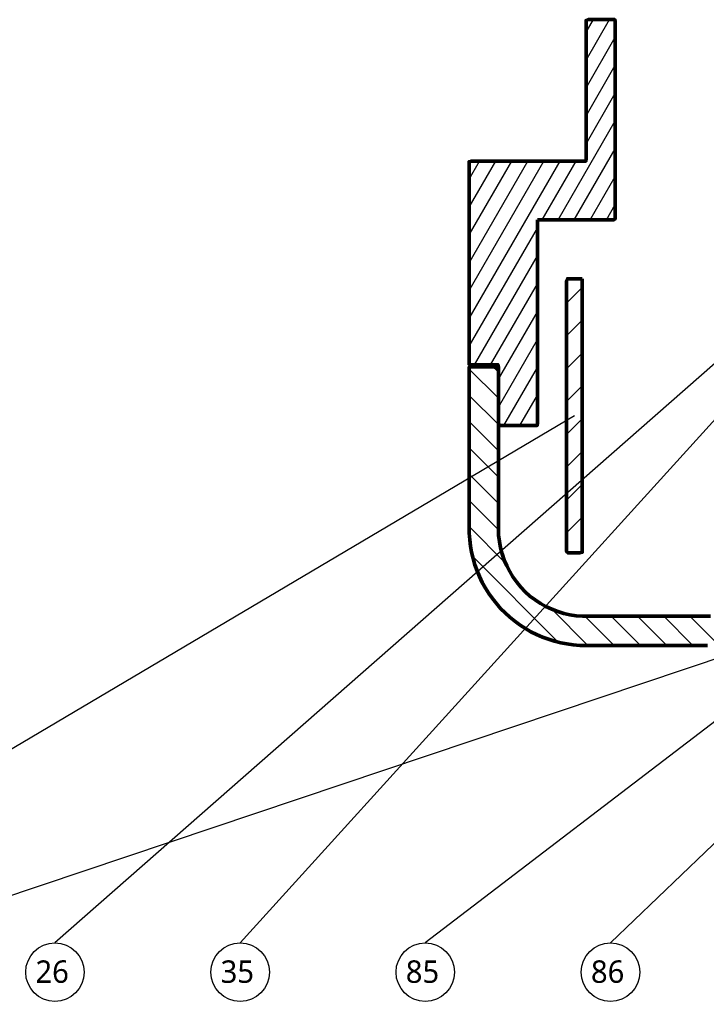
# Model space of a CAD drawing. Header units: millimetres. Extents: x 0 to 420, y 0 to 297.
# Drawn here: x 77.9 to 148.3, y 59 to 159.7 of the extents above; entities that cross this region are included whole.
import ezdxf

# ---------------------------------------------------------------- set-up
doc = ezdxf.new("R2010")
doc.units = ezdxf.units.MM
for name, color, linetype, lineweight in [('DIM', 3, 'CONTINUOUS', 18), ('HATCH', 8, 'CONTINUOUS', 13), ('VISIBLE', 7, 'CONTINUOUS', 50)]:
    doc.layers.add(name, color=color, linetype=linetype, lineweight=lineweight)
doc.styles.add('CJK', font='NotoSansCJK-Regular.ttc')

msp = doc.modelspace()

# ---------------------------------------------------------------- hatches: boundary and pattern name
at = {"layer": 'HATCH'}
h = msp.add_hatch(dxfattribs=at)
h.set_pattern_fill('ANSI31', scale=0.45, angle=15)
h.paths.add_polyline_path([(131, 139.15), (131, 138.85), (131, 138.55), (131, 138.25), (131, 137.95), (131, 137.65), (131, 137.35), (131, 137.04), (131, 136.74), (131, 136.44), (131, 136.14), (131, 135.84), (131, 135.54), (131, 135.24), (131, 134.94), (131, 134.64), (131, 134.33), (131, 134.03), (131, 133.73), (131, 133.43), (131, 133.13), (131, 132.83), (131, 132.53), (131, 132.23), (131, 131.93), (131, 131.62), (131, 131.32), (131, 131.02), (131, 130.72), (131, 130.42), (131, 130.12), (131, 129.82), (131, 129.52), (131, 129.21), (131, 128.91), (131, 128.61), (131, 128.31), (131, 128.01), (131, 127.71), (131, 127.41), (131, 127.11), (131, 126.81), (131, 126.5), (131, 126.2), (131, 125.9), (131, 125.6), (131, 125.3), (131, 125), (131, 124.7), (131, 124.4), (131, 124.1), (131, 123.79), (131, 123.49), (131, 123.19), (131, 122.89), (131, 122.59), (131, 122.29), (131, 121.99), (131, 121.69), (131, 121.38), (131, 121.08), (131, 120.78), (131, 120.48), (131, 120.18), (131, 119.88), (131, 119.58), (131, 119.28), (131, 118.98), (131, 118.67), (131, 118.37), (130.99, 118.08), (130.69, 118.08), (130.39, 118.08), (130.09, 118.08), (129.78, 118.08), (129.48, 118.08), (129.18, 118.08), (128.88, 118.08), (128.58, 118.08), (128.28, 118.08), (127.98, 118.08), (127.68, 118.08), (127.38, 118.08), (127.07, 118.08), (127, 118.31), (127, 118.61), (127, 118.92), (127, 119.22), (127, 119.52), (127, 119.82), (127, 120.12), (127, 120.42), (127, 120.72), (127, 121.02), (127, 121.32), (127, 121.63), (127, 121.93), (127, 122.23), (127, 122.53), (127, 122.83), (127, 123.13), (127, 123.43), (127, 123.73), (127, 124.04), (126.96, 124.3), (126.66, 124.3), (126.36, 124.3), (126.06, 124.3), (125.76, 124.3), (125.46, 124.3), (125.16, 124.3), (124.85, 124.3), (124.55, 124.3), (124.25, 124.3), (124, 124.35), (124, 124.65), (124, 124.95), (124, 125.25), (124, 125.55), (124, 125.85), (124, 126.15), (124, 126.46), (124, 126.76), (124, 127.06), (124, 127.36), (124, 127.66), (124, 127.96), (124, 128.26), (124, 128.56), (124, 128.87), (124, 129.17), (124, 129.47), (124, 129.77), (124, 130.07), (124, 130.37), (124, 130.67), (124, 130.97), (124, 131.27), (124, 131.58), (124, 131.88), (124, 132.18), (124, 132.48), (124, 132.78), (124, 133.08), (124, 133.38), (124, 133.68), (124, 133.99), (124, 134.29), (124, 134.59), (124, 134.89), (124, 135.19), (124, 135.49), (124, 135.79), (124, 136.09), (124, 136.39), (124, 136.7), (124, 137), (124, 137.3), (124, 137.6), (124, 137.9), (124, 138.2), (124, 138.5), (124, 138.8), (124, 139.1), (124, 139.41), (124, 139.71), (124, 140.01), (124, 140.31), (124, 140.61), (124, 140.91), (124, 141.21), (124, 141.51), (124, 141.82), (124, 142.12), (124, 142.42), (124, 142.72), (124, 143.02), (124, 143.32), (124, 143.62), (124, 143.92), (124, 144.22), (124, 144.53), (124, 144.83), (124, 145.13), (124.23, 145.2), (124.53, 145.2), (124.83, 145.2), (125.14, 145.2), (125.44, 145.2), (125.74, 145.2), (126.04, 145.2), (126.34, 145.2), (126.64, 145.2), (126.94, 145.2), (127.24, 145.2), (127.54, 145.2), (127.85, 145.2), (128.15, 145.2), (128.45, 145.2), (128.75, 145.2), (129.05, 145.2), (129.35, 145.2), (129.65, 145.2), (129.95, 145.2), (130.25, 145.2), (130.56, 145.2), (130.86, 145.2), (131.16, 145.2), (131.46, 145.2), (131.76, 145.2), (132.06, 145.2), (132.36, 145.2), (132.66, 145.2), (132.97, 145.2), (133.27, 145.2), (133.57, 145.2), (133.87, 145.2), (134.17, 145.2), (134.47, 145.2), (134.77, 145.2), (135.07, 145.2), (135.37, 145.2), (135.68, 145.2), (135.98, 145.2), (136, 145.48), (136, 145.78), (136, 146.08), (136, 146.38), (136, 146.68), (136, 146.98), (136, 147.28), (136, 147.58), (136, 147.88), (136, 148.19), (136, 148.49), (136, 148.79), (136, 149.09), (136, 149.39), (136, 149.69), (136, 149.99), (136, 150.29), (136, 150.6), (136, 150.9), (136, 151.2), (136, 151.5), (136, 151.8), (136, 152.1), (136, 152.4), (136, 152.7), (136, 153), (136, 153.31), (136, 153.61), (136, 153.91), (136, 154.21), (136, 154.51), (136, 154.81), (136, 155.11), (136, 155.41), (136, 155.71), (136, 156.02), (136, 156.32), (136, 156.62), (136, 156.92), (136, 157.22), (136, 157.52), (136, 157.82), (136, 158.12), (136, 158.43), (136, 158.73), (136, 159.03), (136, 159.33), (136, 159.63), (136.23, 159.7), (136.53, 159.7), (136.83, 159.7), (137.13, 159.7), (137.44, 159.7), (137.74, 159.7), (138.04, 159.7), (138.34, 159.7), (138.64, 159.7), (138.94, 159.7), (139, 159.46), (139, 159.16), (139, 158.86), (139, 158.56), (139, 158.26), (139, 157.96), (139, 157.65), (139, 157.35), (139, 157.05), (139, 156.75), (139, 156.45), (139, 156.15), (139, 155.85), (139, 155.55), (139, 155.25), (139, 154.94), (139, 154.64), (139, 154.34), (139, 154.04), (139, 153.74), (139, 153.44), (139, 153.14), (139, 152.84), (139, 152.54), (139, 152.23), (139, 151.93), (139, 151.63), (139, 151.33), (139, 151.03), (139, 150.73), (139, 150.43), (139, 150.13), (139, 149.82), (139, 149.52), (139, 149.22), (139, 148.92), (139, 148.62), (139, 148.32), (139, 148.02), (139, 147.72), (139, 147.42), (139, 147.11), (139, 146.81), (139, 146.51), (139, 146.21), (139, 145.91), (139, 145.61), (139, 145.31), (139, 145.01), (139, 144.71), (139, 144.4), (139, 144.1), (139, 143.8), (139, 143.5), (139, 143.2), (139, 142.9), (139, 142.6), (139, 142.3), (139, 141.99), (139, 141.69), (139, 141.39), (139, 141.09), (139, 140.79), (139, 140.49), (139, 140.19), (139, 139.89), (139, 139.59), (139, 139.28), (138.83, 139.15), (138.53, 139.15), (138.23, 139.15), (137.93, 139.15), (137.63, 139.15), (137.33, 139.15), (137.02, 139.15), (136.72, 139.15), (136.42, 139.15), (136.12, 139.15), (135.82, 139.15), (135.52, 139.15), (135.22, 139.15), (134.92, 139.15), (134.62, 139.15), (134.31, 139.15), (134.01, 139.15), (133.71, 139.15), (133.41, 139.15), (133.11, 139.15), (132.81, 139.15), (132.51, 139.15), (132.21, 139.15), (131.91, 139.15), (131.6, 139.15), (131.3, 139.15), (131, 139.15)])
h = msp.add_hatch(dxfattribs=at)
h.set_pattern_fill('ANSI31', scale=0.75)
h.paths.add_polyline_path([(135.6, 133.12), (135.6, 132.82), (135.6, 132.52), (135.6, 132.22), (135.6, 131.92), (135.6, 131.62), (135.6, 131.31), (135.6, 131.01), (135.6, 130.71), (135.6, 130.41), (135.6, 130.11), (135.6, 129.8), (135.6, 129.5), (135.6, 129.2), (135.6, 128.9), (135.6, 128.6), (135.6, 128.3), (135.6, 127.99), (135.6, 127.69), (135.6, 127.39), (135.6, 127.09), (135.6, 126.79), (135.6, 126.49), (135.6, 126.18), (135.6, 125.88), (135.6, 125.58), (135.6, 125.28), (135.6, 124.98), (135.6, 124.67), (135.6, 124.37), (135.6, 124.07), (135.6, 123.77), (135.6, 123.47), (135.6, 123.17), (135.6, 122.86), (135.6, 122.56), (135.6, 122.26), (135.6, 121.96), (135.6, 121.66), (135.6, 121.36), (135.6, 121.05), (135.6, 120.75), (135.6, 120.45), (135.6, 120.15), (135.6, 119.85), (135.6, 119.54), (135.6, 119.24), (135.6, 118.94), (135.6, 118.64), (135.6, 118.34), (135.6, 118.04), (135.6, 117.73), (135.6, 117.43), (135.6, 117.13), (135.6, 116.83), (135.6, 116.53), (135.6, 116.23), (135.6, 115.92), (135.6, 115.62), (135.6, 115.32), (135.6, 115.02), (135.6, 114.72), (135.6, 114.41), (135.6, 114.11), (135.6, 113.81), (135.6, 113.51), (135.6, 113.21), (135.6, 112.91), (135.6, 112.6), (135.6, 112.3), (135.6, 112), (135.6, 111.7), (135.6, 111.4), (135.6, 111.1), (135.6, 110.79), (135.6, 110.49), (135.6, 110.19), (135.6, 109.89), (135.6, 109.59), (135.6, 109.28), (135.6, 108.98), (135.6, 108.68), (135.6, 108.38), (135.6, 108.08), (135.6, 107.78), (135.6, 107.47), (135.6, 107.17), (135.6, 106.87), (135.6, 106.57), (135.6, 106.27), (135.6, 105.97), (135.6, 105.66), (135.6, 105.36), (135.6, 105.06), (135.36, 105), (135.06, 105), (134.76, 105), (134.45, 105), (134.15, 105), (134, 105.15), (134, 105.45), (134, 105.75), (134, 106.06), (134, 106.36), (134, 106.66), (134, 106.96), (134, 107.26), (134, 107.57), (134, 107.87), (134, 108.17), (134, 108.47), (134, 108.77), (134, 109.07), (134, 109.38), (134, 109.68), (134, 109.98), (134, 110.28), (134, 110.58), (134, 110.88), (134, 111.19), (134, 111.49), (134, 111.79), (134, 112.09), (134, 112.39), (134, 112.7), (134, 113), (134, 113.3), (134, 113.6), (134, 113.9), (134, 114.2), (134, 114.51), (134, 114.81), (134, 115.11), (134, 115.41), (134, 115.71), (134, 116.01), (134, 116.32), (134, 116.62), (134, 116.92), (134, 117.22), (134, 117.52), (134, 117.83), (134, 118.13), (134, 118.43), (134, 118.73), (134, 119.03), (134, 119.33), (134, 119.64), (134, 119.94), (134, 120.24), (134, 120.54), (134, 120.84), (134, 121.14), (134, 121.45), (134, 121.75), (134, 122.05), (134, 122.35), (134, 122.65), (134, 122.96), (134, 123.26), (134, 123.56), (134, 123.86), (134, 124.16), (134, 124.46), (134, 124.77), (134, 125.07), (134, 125.37), (134, 125.67), (134, 125.97), (134, 126.27), (134, 126.58), (134, 126.88), (134, 127.18), (134, 127.48), (134, 127.78), (134, 128.09), (134, 128.39), (134, 128.69), (134, 128.99), (134, 129.29), (134, 129.59), (134, 129.9), (134, 130.2), (134, 130.5), (134, 130.8), (134, 131.1), (134, 131.4), (134, 131.71), (134, 132.01), (134, 132.31), (134, 132.61), (134, 132.91), (134.09, 133.12), (134.39, 133.12), (134.7, 133.12), (135, 133.12), (135.3, 133.12), (135.6, 133.12)])
h = msp.add_hatch(dxfattribs=at)
h.set_pattern_fill('ANSI31', scale=0.6, angle=90)
h.paths.add_polyline_path([(136, 95.5), (135.35, 95.52), (134.69, 95.57), (134.04, 95.66), (133.4, 95.79), (132.76, 95.94), (132.14, 96.14), (131.52, 96.37), (130.92, 96.63), (130.34, 96.92), (129.77, 97.25), (129.22, 97.6), (128.69, 97.99), (128.18, 98.4), (127.69, 98.84), (127.23, 99.31), (126.8, 99.8), (126.39, 100.31), (126.01, 100.85), (125.67, 101.4), (125.35, 101.98), (125.06, 102.57), (124.81, 103.17), (124.59, 103.79), (124.4, 104.42), (124.25, 105.06), (124.14, 105.7), (124.06, 106.35), (124.01, 107.01), (124, 107.66), (124, 108.32), (124, 108.97), (124, 109.63), (124, 110.28), (124, 110.94), (124, 111.59), (124, 112.25), (124, 112.91), (124, 113.56), (124, 114.22), (124, 114.87), (124, 115.53), (124, 116.18), (124, 116.84), (124, 117.49), (124, 118.15), (124, 118.81), (124, 119.46), (124, 120.12), (124, 120.77), (124, 121.43), (124, 122.08), (124, 122.74), (124, 123.39), (124, 124.05), (124.61, 124.1), (125.27, 124.1), (125.92, 124.1), (126.58, 124.1), (127, 123.87), (127, 123.21), (127, 122.55), (127, 121.9), (127, 121.24), (127, 120.59), (127, 119.93), (127, 119.28), (127, 118.62), (127, 117.97), (127, 117.31), (127, 116.65), (127, 116), (127, 115.34), (127, 114.69), (127, 114.03), (127, 113.38), (127, 112.72), (127, 112.07), (127, 111.41), (127, 110.75), (127, 110.1), (127, 109.44), (127, 108.79), (127, 108.13), (127, 107.48), (127.03, 106.82), (127.1, 106.17), (127.22, 105.53), (127.39, 104.89), (127.6, 104.27), (127.86, 103.67), (128.16, 103.09), (128.5, 102.53), (128.88, 101.99), (129.3, 101.49), (129.76, 101.02), (130.24, 100.58), (130.76, 100.18), (131.31, 99.82), (131.88, 99.5), (132.47, 99.22), (133.09, 98.99), (133.71, 98.8), (134.35, 98.65), (135, 98.56), (135.65, 98.51), (136.31, 98.5), (136.97, 98.5), (137.62, 98.5), (138.28, 98.5), (138.93, 98.5), (139.59, 98.5), (140.24, 98.5), (140.9, 98.5), (141.55, 98.5), (142.21, 98.5), (142.87, 98.5), (143.52, 98.5), (144.18, 98.5), (144.83, 98.5), (145.49, 98.5), (146.14, 98.5), (146.8, 98.5), (147.45, 98.5), (148.11, 98.5), (148.77, 98.5), (149.42, 98.5), (150.08, 98.5), (150.73, 98.5), (151.39, 98.5), (152.04, 98.5), (152.7, 98.5), (153.35, 98.5), (154.01, 98.5), (154.67, 98.5), (155.32, 98.5), (155.98, 98.5), (156.63, 98.5), (157.29, 98.5), (157.94, 98.5), (158.6, 98.5), (159.25, 98.5), (159.91, 98.5), (160.57, 98.5), (161.22, 98.5), (161.88, 98.5), (162.53, 98.5), (163.19, 98.5), (163.84, 98.5), (164.5, 98.5), (165.15, 98.5), (165.81, 98.5), (166.47, 98.5), (167.12, 98.5), (167.78, 98.5), (168.43, 98.5), (169.09, 98.5), (169.74, 98.5), (170.4, 98.5), (171.05, 98.5), (171.71, 98.5), (172.37, 98.5), (173.02, 98.5), (173.68, 98.5), (174.33, 98.5), (174.99, 98.5), (175.64, 98.5), (176.3, 98.5), (176.95, 98.5), (177.61, 98.5), (178.27, 98.5), (178.92, 98.5), (179.58, 98.5), (180.23, 98.5), (180.89, 98.5), (181.54, 98.5), (182.2, 98.5), (182.85, 98.5), (183.51, 98.5), (184.17, 98.5), (184.82, 98.5), (185.48, 98.5), (186.13, 98.5), (186.79, 98.5), (187.44, 98.5), (188.1, 98.5), (188.75, 98.5), (189.41, 98.5), (190.07, 98.5), (190.72, 98.5), (191.38, 98.5), (192.03, 98.5), (192.69, 98.5), (193.34, 98.5), (194, 98.5), (194.65, 98.5), (195.31, 98.5), (195.97, 98.5), (196.62, 98.5), (197.28, 98.5), (197.93, 98.5), (198.59, 98.5), (199.24, 98.5), (199.9, 98.5), (200.55, 98.5), (201.21, 98.5), (201.87, 98.5), (202.52, 98.5), (203.18, 98.5), (203.83, 98.5), (204.49, 98.5), (205.14, 98.5), (205.8, 98.5), (206.45, 98.5), (207.11, 98.5), (207.77, 98.5), (208.42, 98.5), (209.08, 98.5), (209.73, 98.5), (210.39, 98.5), (211.04, 98.5), (211.7, 98.5), (212.35, 98.51), (213.01, 98.56), (213.66, 98.65), (214.3, 98.8), (214.92, 98.99), (215.54, 99.22), (216.13, 99.5), (216.7, 99.82), (217.25, 100.19), (217.76, 100.59), (218.25, 101.02), (218.71, 101.5), (219.13, 102), (219.51, 102.53), (219.85, 103.09), (220.15, 103.68), (220.41, 104.28), (220.62, 104.9), (220.78, 105.53), (220.9, 106.18), (220.98, 106.83), (221, 107.48), (221, 108.14), (221, 108.79), (221, 109.45), (221.41, 109.7), (222.06, 109.7), (222.72, 109.7), (223.37, 109.7), (224, 109.67), (224, 109.02), (224, 108.36), (224, 107.71), (223.99, 107.05), (223.95, 106.4), (223.87, 105.75), (223.76, 105.1), (223.61, 104.46), (223.43, 103.83), (223.21, 103.21), (222.96, 102.61), (222.68, 102.02), (222.36, 101.44), (222.01, 100.89), (221.64, 100.35), (221.23, 99.83), (220.8, 99.34), (220.34, 98.87), (219.86, 98.43), (219.35, 98.01), (218.82, 97.63), (218.27, 97.27), (217.71, 96.94), (217.12, 96.65), (216.52, 96.38), (215.91, 96.15), (215.28, 95.96), (214.65, 95.8), (214, 95.67), (213.35, 95.58), (212.7, 95.52), (212.05, 95.5), (211.39, 95.5), (210.74, 95.5), (210.08, 95.5), (209.42, 95.5), (208.77, 95.5), (208.11, 95.5), (207.46, 95.5), (206.8, 95.5), (206.15, 95.5), (205.49, 95.5), (204.84, 95.5), (204.18, 95.5), (203.52, 95.5), (202.87, 95.5), (202.21, 95.5), (201.56, 95.5), (200.9, 95.5), (200.25, 95.5), (199.59, 95.5), (198.94, 95.5), (198.28, 95.5), (197.62, 95.5), (196.97, 95.5), (196.31, 95.5), (195.66, 95.5), (195, 95.5), (194.35, 95.5), (193.69, 95.5), (193.04, 95.5), (192.38, 95.5), (191.72, 95.5), (191.07, 95.5), (190.41, 95.5), (189.76, 95.5), (189.1, 95.5), (188.45, 95.5), (187.79, 95.5), (187.14, 95.5), (186.48, 95.5), (185.82, 95.5), (185.17, 95.5), (184.51, 95.5), (183.86, 95.5), (183.2, 95.5), (182.55, 95.5), (181.89, 95.5), (181.24, 95.5), (180.58, 95.5), (179.92, 95.5), (179.27, 95.5), (178.61, 95.5), (177.96, 95.5), (177.3, 95.5), (176.65, 95.5), (175.99, 95.5), (175.34, 95.5), (174.68, 95.5), (174.02, 95.5), (173.37, 95.5), (172.71, 95.5), (172.06, 95.5), (171.4, 95.5), (170.75, 95.5), (170.09, 95.5), (169.44, 95.5), (168.78, 95.5), (168.12, 95.5), (167.47, 95.5), (166.81, 95.5), (166.16, 95.5), (165.5, 95.5), (164.85, 95.5), (164.19, 95.5), (163.54, 95.5), (162.88, 95.5), (162.22, 95.5), (161.57, 95.5), (160.91, 95.5), (160.26, 95.5), (159.6, 95.5), (158.95, 95.5), (158.29, 95.5), (157.64, 95.5), (156.98, 95.5), (156.32, 95.5), (155.67, 95.5), (155.01, 95.5), (154.36, 95.5), (153.7, 95.5), (153.05, 95.5), (152.39, 95.5), (151.74, 95.5), (151.08, 95.5), (150.42, 95.5), (149.77, 95.5), (149.11, 95.5), (148.46, 95.5), (147.8, 95.5), (147.15, 95.5), (146.49, 95.5), (145.84, 95.5), (145.18, 95.5), (144.52, 95.5), (143.87, 95.5), (143.21, 95.5), (142.56, 95.5), (141.9, 95.5), (141.25, 95.5), (140.59, 95.5), (139.94, 95.5), (139.28, 95.5), (138.62, 95.5), (137.97, 95.5), (137.31, 95.5), (136.66, 95.5), (136, 95.5)])

# ---------------------------------------------------------------- linework, layer by layer
at = {"layer": 'DIM'}
for p, q in [((173.16, 145.46), (81.5, 65)), ((174, 146), (100.5, 65)), ((134.8, 119.06), (43.5, 65)), ((174, 106.64), (119.5, 65)), ((168.54, 100.61), (62.5, 65)), ((174, 99), (138.5, 65))]:
    msp.add_line(p, q, dxfattribs=at)
for centre in [(81.5, 62), (100.5, 62), (119.5, 62), (138.5, 62)]:
    msp.add_circle(centre, 3, dxfattribs=at)
at = {"layer": 'VISIBLE'}
for points in [[(131, 139.15), (131, 138.85), (131, 138.55), (131, 138.25), (131, 137.95), (131, 137.65), (131, 137.35), (131, 137.04), (131, 136.74), (131, 136.44), (131, 136.14), (131, 135.84), (131, 135.54), (131, 135.24), (131, 134.94), (131, 134.64), (131, 134.33), (131, 134.03), (131, 133.73), (131, 133.43), (131, 133.13), (131, 132.83), (131, 132.53), (131, 132.23), (131, 131.93), (131, 131.62), (131, 131.32), (131, 131.02), (131, 130.72), (131, 130.42), (131, 130.12), (131, 129.82), (131, 129.52), (131, 129.21), (131, 128.91), (131, 128.61), (131, 128.31), (131, 128.01), (131, 127.71), (131, 127.41), (131, 127.11), (131, 126.81), (131, 126.5), (131, 126.2), (131, 125.9), (131, 125.6), (131, 125.3), (131, 125), (131, 124.7), (131, 124.4), (131, 124.1), (131, 123.79), (131, 123.49), (131, 123.19), (131, 122.89), (131, 122.59), (131, 122.29), (131, 121.99), (131, 121.69), (131, 121.38), (131, 121.08), (131, 120.78), (131, 120.48), (131, 120.18), (131, 119.88), (131, 119.58), (131, 119.28), (131, 118.98), (131, 118.67), (131, 118.37), (130.99, 118.08), (130.69, 118.08), (130.39, 118.08), (130.09, 118.08), (129.78, 118.08), (129.48, 118.08), (129.18, 118.08), (128.88, 118.08), (128.58, 118.08), (128.28, 118.08), (127.98, 118.08), (127.68, 118.08), (127.38, 118.08), (127.07, 118.08), (127, 118.31), (127, 118.61), (127, 118.92), (127, 119.22), (127, 119.52), (127, 119.82), (127, 120.12), (127, 120.42), (127, 120.72), (127, 121.02), (127, 121.32), (127, 121.63), (127, 121.93), (127, 122.23), (127, 122.53), (127, 122.83), (127, 123.13), (127, 123.43), (127, 123.73), (127, 124.04), (126.96, 124.3), (126.66, 124.3), (126.36, 124.3), (126.06, 124.3), (125.76, 124.3), (125.46, 124.3), (125.16, 124.3), (124.85, 124.3), (124.55, 124.3), (124.25, 124.3), (124, 124.35), (124, 124.65), (124, 124.95), (124, 125.25), (124, 125.55), (124, 125.85), (124, 126.15), (124, 126.46), (124, 126.76), (124, 127.06), (124, 127.36), (124, 127.66), (124, 127.96), (124, 128.26), (124, 128.56), (124, 128.87), (124, 129.17), (124, 129.47), (124, 129.77), (124, 130.07), (124, 130.37), (124, 130.67), (124, 130.97), (124, 131.27), (124, 131.58), (124, 131.88), (124, 132.18), (124, 132.48), (124, 132.78), (124, 133.08), (124, 133.38), (124, 133.68), (124, 133.99), (124, 134.29), (124, 134.59), (124, 134.89), (124, 135.19), (124, 135.49), (124, 135.79), (124, 136.09), (124, 136.39), (124, 136.7), (124, 137), (124, 137.3), (124, 137.6), (124, 137.9), (124, 138.2), (124, 138.5), (124, 138.8), (124, 139.1), (124, 139.41), (124, 139.71), (124, 140.01), (124, 140.31), (124, 140.61), (124, 140.91), (124, 141.21), (124, 141.51), (124, 141.82), (124, 142.12), (124, 142.42), (124, 142.72), (124, 143.02), (124, 143.32), (124, 143.62), (124, 143.92), (124, 144.22), (124, 144.53), (124, 144.83), (124, 145.13), (124.23, 145.2), (124.53, 145.2), (124.83, 145.2), (125.14, 145.2), (125.44, 145.2), (125.74, 145.2), (126.04, 145.2), (126.34, 145.2), (126.64, 145.2), (126.94, 145.2), (127.24, 145.2), (127.54, 145.2), (127.85, 145.2), (128.15, 145.2), (128.45, 145.2), (128.75, 145.2), (129.05, 145.2), (129.35, 145.2), (129.65, 145.2), (129.95, 145.2), (130.25, 145.2), (130.56, 145.2), (130.86, 145.2), (131.16, 145.2), (131.46, 145.2), (131.76, 145.2), (132.06, 145.2), (132.36, 145.2), (132.66, 145.2), (132.97, 145.2), (133.27, 145.2), (133.57, 145.2), (133.87, 145.2), (134.17, 145.2), (134.47, 145.2), (134.77, 145.2), (135.07, 145.2), (135.37, 145.2), (135.68, 145.2), (135.98, 145.2), (136, 145.48), (136, 145.78), (136, 146.08), (136, 146.38), (136, 146.68), (136, 146.98), (136, 147.28), (136, 147.58), (136, 147.88), (136, 148.19), (136, 148.49), (136, 148.79), (136, 149.09), (136, 149.39), (136, 149.69), (136, 149.99), (136, 150.29), (136, 150.6), (136, 150.9), (136, 151.2), (136, 151.5), (136, 151.8), (136, 152.1), (136, 152.4), (136, 152.7), (136, 153), (136, 153.31), (136, 153.61), (136, 153.91), (136, 154.21), (136, 154.51), (136, 154.81), (136, 155.11), (136, 155.41), (136, 155.71), (136, 156.02), (136, 156.32), (136, 156.62), (136, 156.92), (136, 157.22), (136, 157.52), (136, 157.82), (136, 158.12), (136, 158.43), (136, 158.73), (136, 159.03), (136, 159.33), (136, 159.63), (136.23, 159.7), (136.53, 159.7), (136.83, 159.7), (137.13, 159.7), (137.44, 159.7), (137.74, 159.7), (138.04, 159.7), (138.34, 159.7), (138.64, 159.7), (138.94, 159.7), (139, 159.46), (139, 159.16), (139, 158.86), (139, 158.56), (139, 158.26), (139, 157.96), (139, 157.65), (139, 157.35), (139, 157.05), (139, 156.75), (139, 156.45), (139, 156.15), (139, 155.85), (139, 155.55), (139, 155.25), (139, 154.94), (139, 154.64), (139, 154.34), (139, 154.04), (139, 153.74), (139, 153.44), (139, 153.14), (139, 152.84), (139, 152.54), (139, 152.23), (139, 151.93), (139, 151.63), (139, 151.33), (139, 151.03), (139, 150.73), (139, 150.43), (139, 150.13), (139, 149.82), (139, 149.52), (139, 149.22), (139, 148.92), (139, 148.62), (139, 148.32), (139, 148.02), (139, 147.72), (139, 147.42), (139, 147.11), (139, 146.81), (139, 146.51), (139, 146.21), (139, 145.91), (139, 145.61), (139, 145.31), (139, 145.01), (139, 144.71), (139, 144.4), (139, 144.1), (139, 143.8), (139, 143.5), (139, 143.2), (139, 142.9), (139, 142.6), (139, 142.3), (139, 141.99), (139, 141.69), (139, 141.39), (139, 141.09), (139, 140.79), (139, 140.49), (139, 140.19), (139, 139.89), (139, 139.59), (139, 139.28), (138.83, 139.15), (138.53, 139.15), (138.23, 139.15), (137.93, 139.15), (137.63, 139.15), (137.33, 139.15), (137.02, 139.15), (136.72, 139.15), (136.42, 139.15), (136.12, 139.15), (135.82, 139.15), (135.52, 139.15), (135.22, 139.15), (134.92, 139.15), (134.62, 139.15), (134.31, 139.15), (134.01, 139.15), (133.71, 139.15), (133.41, 139.15), (133.11, 139.15), (132.81, 139.15), (132.51, 139.15), (132.21, 139.15), (131.91, 139.15), (131.6, 139.15), (131.3, 139.15), (131, 139.15)], [(135.6, 133.12), (135.6, 132.82), (135.6, 132.52), (135.6, 132.22), (135.6, 131.92), (135.6, 131.62), (135.6, 131.31), (135.6, 131.01), (135.6, 130.71), (135.6, 130.41), (135.6, 130.11), (135.6, 129.8), (135.6, 129.5), (135.6, 129.2), (135.6, 128.9), (135.6, 128.6), (135.6, 128.3), (135.6, 127.99), (135.6, 127.69), (135.6, 127.39), (135.6, 127.09), (135.6, 126.79), (135.6, 126.49), (135.6, 126.18), (135.6, 125.88), (135.6, 125.58), (135.6, 125.28), (135.6, 124.98), (135.6, 124.67), (135.6, 124.37), (135.6, 124.07), (135.6, 123.77), (135.6, 123.47), (135.6, 123.17), (135.6, 122.86), (135.6, 122.56), (135.6, 122.26), (135.6, 121.96), (135.6, 121.66), (135.6, 121.36), (135.6, 121.05), (135.6, 120.75), (135.6, 120.45), (135.6, 120.15), (135.6, 119.85), (135.6, 119.54), (135.6, 119.24), (135.6, 118.94), (135.6, 118.64), (135.6, 118.34), (135.6, 118.04), (135.6, 117.73), (135.6, 117.43), (135.6, 117.13), (135.6, 116.83), (135.6, 116.53), (135.6, 116.23), (135.6, 115.92), (135.6, 115.62), (135.6, 115.32), (135.6, 115.02), (135.6, 114.72), (135.6, 114.41), (135.6, 114.11), (135.6, 113.81), (135.6, 113.51), (135.6, 113.21), (135.6, 112.91), (135.6, 112.6), (135.6, 112.3), (135.6, 112), (135.6, 111.7), (135.6, 111.4), (135.6, 111.1), (135.6, 110.79), (135.6, 110.49), (135.6, 110.19), (135.6, 109.89), (135.6, 109.59), (135.6, 109.28), (135.6, 108.98), (135.6, 108.68), (135.6, 108.38), (135.6, 108.08), (135.6, 107.78), (135.6, 107.47), (135.6, 107.17), (135.6, 106.87), (135.6, 106.57), (135.6, 106.27), (135.6, 105.97), (135.6, 105.66), (135.6, 105.36), (135.6, 105.06), (135.36, 105), (135.06, 105), (134.76, 105), (134.45, 105), (134.15, 105), (134, 105.15), (134, 105.45), (134, 105.75), (134, 106.06), (134, 106.36), (134, 106.66), (134, 106.96), (134, 107.26), (134, 107.57), (134, 107.87), (134, 108.17), (134, 108.47), (134, 108.77), (134, 109.07), (134, 109.38), (134, 109.68), (134, 109.98), (134, 110.28), (134, 110.58), (134, 110.88), (134, 111.19), (134, 111.49), (134, 111.79), (134, 112.09), (134, 112.39), (134, 112.7), (134, 113), (134, 113.3), (134, 113.6), (134, 113.9), (134, 114.2), (134, 114.51), (134, 114.81), (134, 115.11), (134, 115.41), (134, 115.71), (134, 116.01), (134, 116.32), (134, 116.62), (134, 116.92), (134, 117.22), (134, 117.52), (134, 117.83), (134, 118.13), (134, 118.43), (134, 118.73), (134, 119.03), (134, 119.33), (134, 119.64), (134, 119.94), (134, 120.24), (134, 120.54), (134, 120.84), (134, 121.14), (134, 121.45), (134, 121.75), (134, 122.05), (134, 122.35), (134, 122.65), (134, 122.96), (134, 123.26), (134, 123.56), (134, 123.86), (134, 124.16), (134, 124.46), (134, 124.77), (134, 125.07), (134, 125.37), (134, 125.67), (134, 125.97), (134, 126.27), (134, 126.58), (134, 126.88), (134, 127.18), (134, 127.48), (134, 127.78), (134, 128.09), (134, 128.39), (134, 128.69), (134, 128.99), (134, 129.29), (134, 129.59), (134, 129.9), (134, 130.2), (134, 130.5), (134, 130.8), (134, 131.1), (134, 131.4), (134, 131.71), (134, 132.01), (134, 132.31), (134, 132.61), (134, 132.91), (134.09, 133.12), (134.39, 133.12), (134.7, 133.12), (135, 133.12), (135.3, 133.12), (135.6, 133.12)]]:
    msp.add_lwpolyline(points, close=True, dxfattribs=at)
msp.add_lwpolyline([(148.46, 95.5), (147.8, 95.5), (147.15, 95.5), (146.49, 95.5), (145.84, 95.5), (145.18, 95.5), (144.52, 95.5), (143.87, 95.5), (143.21, 95.5), (142.56, 95.5), (141.9, 95.5), (141.25, 95.5), (140.59, 95.5), (139.94, 95.5), (139.28, 95.5), (138.62, 95.5), (137.97, 95.5), (137.31, 95.5), (136.66, 95.5), (136, 95.5), (136, 95.5), (135.35, 95.52), (134.69, 95.57), (134.04, 95.66), (133.4, 95.79), (132.76, 95.94), (132.14, 96.14), (131.52, 96.37), (130.92, 96.63), (130.34, 96.92), (129.77, 97.25), (129.22, 97.6), (128.69, 97.99), (128.18, 98.4), (127.69, 98.84), (127.23, 99.31), (126.8, 99.8), (126.39, 100.31), (126.01, 100.85), (125.67, 101.4), (125.35, 101.98), (125.06, 102.57), (124.81, 103.17), (124.59, 103.79), (124.4, 104.42), (124.25, 105.06), (124.14, 105.7), (124.06, 106.35), (124.01, 107.01), (124, 107.66), (124, 108.32), (124, 108.97), (124, 109.63), (124, 110.28), (124, 110.94), (124, 111.59), (124, 112.25), (124, 112.91), (124, 113.56), (124, 114.22), (124, 114.87), (124, 115.53), (124, 116.18), (124, 116.84), (124, 117.49), (124, 118.15), (124, 118.81), (124, 119.46), (124, 120.12), (124, 120.77), (124, 121.43), (124, 122.08), (124, 122.74), (124, 123.39), (124, 124.05), (124.61, 124.1), (125.27, 124.1), (125.92, 124.1), (126.58, 124.1), (127, 123.87), (127, 123.21), (127, 122.55), (127, 121.9), (127, 121.24), (127, 120.59), (127, 119.93), (127, 119.28), (127, 118.62), (127, 117.97), (127, 117.31), (127, 116.65), (127, 116), (127, 115.34), (127, 114.69), (127, 114.03), (127, 113.38), (127, 112.72), (127, 112.07), (127, 111.41), (127, 110.75), (127, 110.1), (127, 109.44), (127, 108.79), (127, 108.13), (127, 107.48), (127.03, 106.82), (127.1, 106.17), (127.22, 105.53), (127.39, 104.89), (127.6, 104.27), (127.86, 103.67), (128.16, 103.09), (128.5, 102.53), (128.88, 101.99), (129.3, 101.49), (129.76, 101.02), (130.24, 100.58), (130.76, 100.18), (131.31, 99.82), (131.88, 99.5), (132.47, 99.22), (133.09, 98.99), (133.71, 98.8), (134.35, 98.65), (135, 98.56), (135.65, 98.51), (136.31, 98.5), (136.97, 98.5), (137.62, 98.5), (138.28, 98.5), (138.93, 98.5), (139.59, 98.5), (140.24, 98.5), (140.9, 98.5), (141.55, 98.5), (142.21, 98.5), (142.87, 98.5), (143.52, 98.5), (144.18, 98.5), (144.83, 98.5), (145.49, 98.5), (146.14, 98.5), (146.8, 98.5), (147.45, 98.5), (148.11, 98.5), (148.77, 98.5)], dxfattribs=at)

# ---------------------------------------------------------------- texts
at = {"layer": 'DIM', "style": 'CJK'}
for s, p in [('26', (79.5, 60.9)), ('35', (98.5, 60.9)), ('85', (117.5, 60.9)), ('86', (136.5, 60.9))]:
    msp.add_text(s, height=2.3, dxfattribs=at).set_placement(p)

doc.saveas('drawing.dxf')
